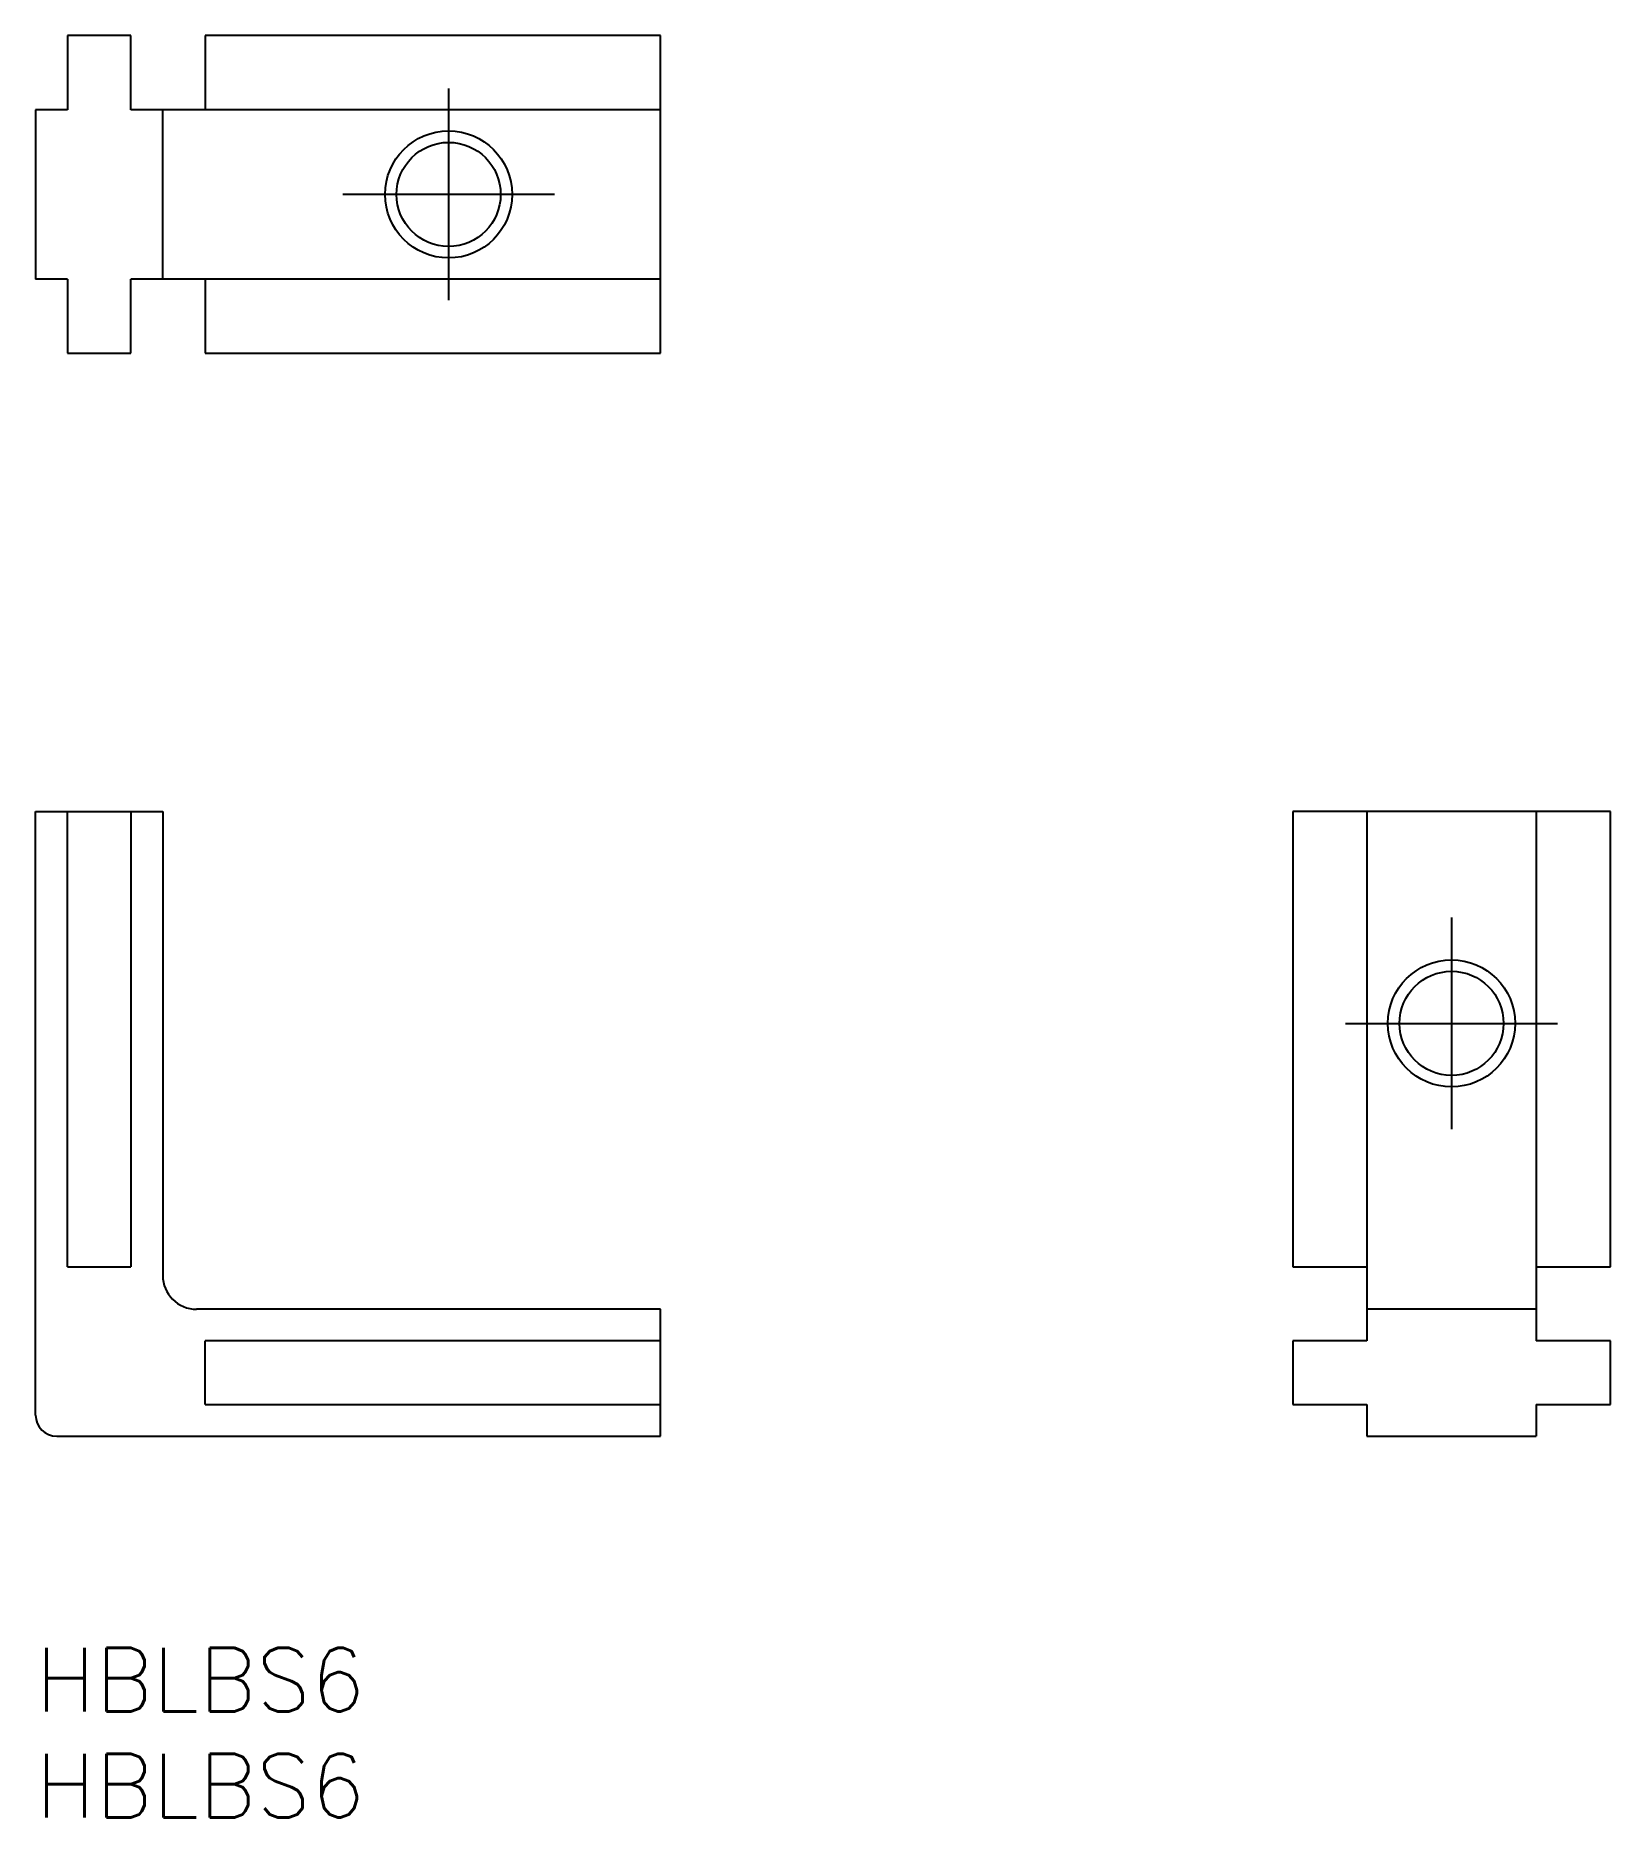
# Model space of a CAD drawing. Extents: x 0 to 74.4, y -8 to 76.2.
import ezdxf

# ---------------------------------------------------------------- set-up
doc = ezdxf.new("R2010")
doc.units = 0
doc.header["$LTSCALE"] = 0.5
doc.linetypes.add('CENTER', pattern=[50.8, 31.75, -6.35, 6.35, -6.35])
for name, color, linetype in [('MSM_CENTER', 1, 'CENTER'), ('MSM_CONTINUOUS', 7, 'CONTINUOUS'), ('MSM_NARROW', 5, 'CONTINUOUS'), ('MSM_PART_NUMBER', 7, 'CONTINUOUS')]:
    doc.layers.add(name, color=color, linetype=linetype)
doc.styles.get("Standard").update_dxf_attribs({"font": 'txt.shx', "height": 3, "bigfont": 'bigfont.shx'})

# ---------------------------------------------------------------- blocks, each defined once
blk = doc.blocks.new('*U23')
at = {"layer": 'MSM_PART_NUMBER'}
blk.add_text('HBLBS6', height=3, dxfattribs=at).set_placement((0, -3))
blk = doc.blocks.new('*U24')
at = {"layer": 'MSM_PART_NUMBER'}
blk.add_text('HBLBS6', height=3, dxfattribs=at).set_placement((0, -8))

msp = doc.modelspace()

# ---------------------------------------------------------------- linework, layer by layer
at = {"layer": 'MSM_CENTER'}
for p, q in [((19.5, 73.65), (19.5, 63.65)), ((24.5, 68.65), (14.5, 68.65)), ((66.857, 34.5), (66.857, 24.5)), ((61.857, 29.5), (71.857, 29.5))]:
    msp.add_line(p, q, dxfattribs=at)
at = {"layer": 'MSM_CONTINUOUS'}
for p, q in [((1.5, 76.15), (1.5, 72.65)), ((4.5, 76.15), (1.5, 76.15)), ((4.5, 72.65), (4.5, 76.15)), ((29.5, 76.15), (8, 76.15)), ((8, 76.15), (8, 72.65)), ((29.5, 61.15), (29.5, 76.15)), ((0, 72.65), (0, 64.65)), ((1.5, 72.65), (0, 72.65)), ((29.5, 72.65), (4.5, 72.65)), ((6, 64.65), (6, 72.65)), ((1.5, 64.65), (0, 64.65)), ((1.5, 64.65), (1.5, 61.15)), ((4.5, 61.15), (4.5, 64.65)), ((29.5, 64.65), (4.5, 64.65)), ((8, 64.65), (8, 61.15)), ((1.5, 61.15), (4.5, 61.15)), ((8, 61.15), (29.5, 61.15)), ((0, 11), (0, 39.5)), ((0, 39.5), (6, 39.5)), ((1.5, 18), (1.5, 39.5)), ((4.5, 39.5), (4.5, 18)), ((6, 39.5), (6, 17.6)), ((59.357, 39.5), (59.357, 18)), ((74.357, 39.5), (59.357, 39.5)), ((62.857, 39.5), (62.857, 14.5)), ((70.857, 39.5), (70.857, 14.5)), ((74.357, 18), (74.357, 39.5)), ((1.5, 18), (4.5, 18)), ((59.357, 18), (62.857, 18)), ((70.857, 18), (74.357, 18)), ((29.5, 16), (7.6, 16)), ((29.5, 10), (29.5, 16)), ((70.857, 16), (62.857, 16)), ((8, 11.5), (8, 14.5)), ((29.5, 14.5), (8, 14.5)), ((59.357, 14.5), (59.357, 11.5)), ((62.857, 14.5), (59.357, 14.5)), ((74.357, 14.5), (70.857, 14.5)), ((74.357, 11.5), (74.357, 14.5)), ((8, 11.5), (29.5, 11.5)), ((59.357, 11.5), (62.857, 11.5)), ((62.857, 11.5), (62.857, 10)), ((70.857, 11.5), (70.857, 10)), ((70.857, 11.5), (74.357, 11.5)), ((1, 10), (29.5, 10)), ((62.857, 10), (70.857, 10))]:
    msp.add_line(p, q, dxfattribs=at)
for centre in [(19.5, 68.65), (66.857, 29.5)]:
    msp.add_circle(centre, 2.458, dxfattribs=at)
for centre, radius in [((7.6, 17.6), 1.6), ((1, 11), 1)]:
    msp.add_arc(centre, radius, 180, 270, dxfattribs=at)
at = {"layer": 'MSM_NARROW'}
for centre in [(19.5, 68.65), (66.857, 29.5)]:
    msp.add_circle(centre, 3, dxfattribs=at)

# ---------------------------------------------------------------- block references
at = {"layer": 'MSM_CONTINUOUS'}
for name in ['*U23', '*U24']:
    msp.add_blockref(name, (0, 0), dxfattribs=at)

doc.saveas('drawing.dxf')
